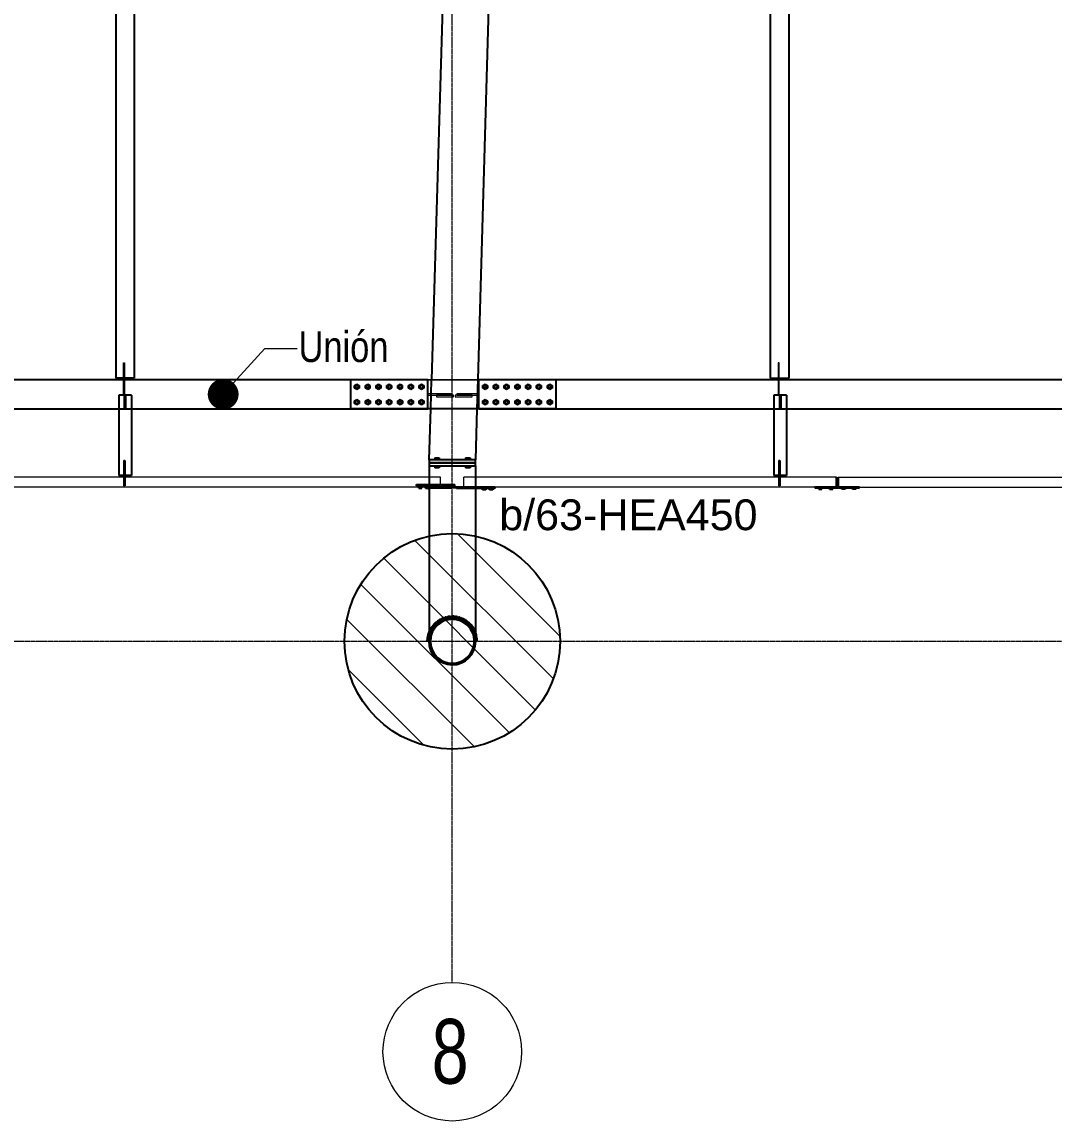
# Model space of a CAD drawing. Header units: millimetres. Extents: x -158 to 97215, y -53820 to 8373.
# Drawn here: x 21939 to 28641, y -53820 to -46683 of the extents above; entities that cross this region are included whole.
import ezdxf
from ezdxf.enums import TextEntityAlignment as Align

# ---------------------------------------------------------------- set-up
doc = ezdxf.new("R2010")
doc.units = ezdxf.units.MM
doc.header["$LTSCALE"] = 0.8
doc.linetypes.add('DXK_LINE_DOT2', pattern=[3.9198, 1.9599, -1.9599])
doc.linetypes.add('Grid Line', pattern=[3.33375, 1.905, -0.47625, 0.47625, -0.47625])
for name, color, linetype, lineweight in [('0-1', 7, 'Continuous', 5), ('E_COLUMNAS', 1, 'Continuous', 18), ('E_COLUMNAS-1', 1, 'Continuous', 25), ('E_EJES', 8, 'Continuous', 9), ('E_EJES-1', 8, 'Grid Line', 9), ('E_TEXTO', 3, 'Continuous', 9), ('P-PLATINA', 6, 'Continuous', 15)]:
    doc.layers.add(name, color=color, linetype=linetype, lineweight=lineweight)
doc.layers.add('VIGAS', color=8, linetype='Continuous')
doc.styles.add('CX', font='ARIALUNI.ttf', dxfattribs={"width": 0.8, "height": 300})
doc.styles.add('Swis721 LtCn BT', font='swisscl.ttf', dxfattribs={"height": 0.42})
doc.styles.add('VERDANA', font='arial.ttf')

# ---------------------------------------------------------------- blocks, each defined once
blk = doc.blocks.new('Grid - CNI_NOMBRE EJES-372759-_6_00m_N_E_-NIVEL-2 DOC')
at = {"layer": 'E_EJES'}
blk.add_circle((0, 0), 0.003, dxfattribs=at)

msp = doc.modelspace()

# ---------------------------------------------------------------- hatches: boundary and pattern name
at = {"layer": 'E_COLUMNAS'}
h = msp.add_hatch(dxfattribs=at)
h.set_pattern_fill('FP_1', color=256, scale=1000, style=0, pattern_type=2)
h.set_pattern_definition([(135, (90395.35, -191367.15), (-159.09903, -159.09903), [])])
h.paths.add_polyline_path([(24733.3, -51404.7), (24824.6, -51398.7), (24914.4, -51380.9), (25001.1, -51351.5), (25083.3, -51311), (25159.4, -51260.1), (25228.2, -51199.7), (25288.6, -51130.9), (25339.5, -51054.7), (25380, -50972.6), (25409.4, -50885.9), (25427.3, -50796.1), (25433.3, -50704.7), (25427.3, -50613.4), (25409.4, -50523.6), (25380, -50436.9), (25339.5, -50354.7), (25288.6, -50278.6), (25228.2, -50209.8), (25159.4, -50149.4), (25083.3, -50098.5), (25001.1, -50058), (24914.4, -50028.6), (24824.6, -50010.7), (24733.3, -50004.7), (24641.9, -50010.7), (24552.1, -50028.6), (24465.4, -50058), (24383.3, -50098.5), (24307.1, -50149.4), (24238.3, -50209.8), (24177.9, -50278.6), (24127, -50354.7), (24086.5, -50436.9), (24057.1, -50523.6), (24039.2, -50613.4), (24033.3, -50704.7), (24039.2, -50796.1), (24057.1, -50885.9), (24086.5, -50972.6), (24127, -51054.7), (24177.9, -51130.9), (24238.3, -51199.7), (24307.1, -51260.1), (24383.3, -51311), (24465.4, -51351.5), (24552.1, -51380.9), (24641.9, -51398.7)])

# ---------------------------------------------------------------- linework, layer by layer
at = {"color": 2, "linetype": 'Continuous'}
for points in [[(24583.7, -50734.5, 1), (24882.8, -50675, 1)], [(24593.5, -50676.9, 1), (24873, -50732.5, 1)]]:
    msp.add_lwpolyline(points, format="xyb", close=True, dxfattribs=at)
at = {"color": 1, "linetype": 'Continuous'}
for centre, radius, start, end in [((24113.8, -49052), 11.5, 18.07296, 198.07296), ((24113.8, -49052), 11.5, 198.07296, 18.07296), ((24113.8, -49052), 10, 90.07296, 270.07296), ((24113.8, -49052), 10, 270.07296, 90.07296), ((24183.8, -49051.9), 11.5, 18.07296, 198.07296), ((24183.8, -49051.9), 11.5, 198.07296, 18.07296), ((24183.8, -49051.9), 10, 90.07296, 270.07296), ((24183.8, -49051.9), 10, 270.07296, 90.07296), ((24253.8, -49051.8), 11.5, 18.07296, 198.07296), ((24253.8, -49051.8), 11.5, 198.07296, 18.07296), ((24253.8, -49051.8), 10, 90.07296, 270.07296), ((24253.8, -49051.8), 10, 270.07296, 90.07296), ((24323.8, -49051.7), 11.5, 18.07296, 198.07296), ((24323.8, -49051.7), 11.5, 198.07296, 18.07296), ((24323.8, -49051.7), 10, 90.07296, 270.07296), ((24323.8, -49051.7), 10, 270.07296, 90.07296), ((24393.8, -49051.6), 11.5, 18.07296, 198.07296), ((24393.8, -49051.6), 11.5, 198.07296, 18.07296), ((24393.8, -49051.6), 10, 90.07296, 270.07296), ((24393.8, -49051.6), 10, 270.07296, 90.07296), ((24463.8, -49051.5), 11.5, 18.07296, 198.07296), ((24463.8, -49051.5), 11.5, 198.07296, 18.07296), ((24463.8, -49051.5), 10, 90.07296, 270.07296), ((24463.8, -49051.5), 10, 270.07296, 90.07296), ((24533.8, -49051.4), 11.5, 18.07296, 198.07296), ((24533.8, -49051.4), 11.5, 198.07296, 18.07296), ((24533.8, -49051.4), 10, 90.07296, 270.07296), ((24533.8, -49051.4), 10, 270.07296, 90.07296), ((24945.9, -49052.4), 11.5, 18.07296, 198.07296), ((24945.9, -49052.4), 11.5, 198.07296, 18.07296), ((24945.9, -49052.4), 10, 90.07296, 270.07296), ((24945.9, -49052.4), 10, 270.07296, 90.07296), ((25015.9, -49052.3), 11.5, 18.07296, 198.07296), ((25015.9, -49052.3), 11.5, 198.07296, 18.07296), ((25015.9, -49052.3), 10, 90.07296, 270.07296), ((25015.9, -49052.3), 10, 270.07296, 90.07296), ((25085.9, -49052.2), 11.5, 18.07296, 198.07296), ((25085.9, -49052.2), 11.5, 198.07296, 18.07296), ((25085.9, -49052.2), 10, 90.07296, 270.07296), ((25085.9, -49052.2), 10, 270.07296, 90.07296), ((25155.9, -49052.2), 11.5, 18.07296, 198.07296), ((25155.9, -49052.2), 11.5, 198.07296, 18.07296), ((25155.9, -49052.2), 10, 90.07296, 270.07296), ((25155.9, -49052.2), 10, 270.07296, 90.07296), ((25225.9, -49052.1), 11.5, 18.07296, 198.07296), ((25225.9, -49052.1), 11.5, 198.07296, 18.07296), ((25225.9, -49052.1), 10, 90.07296, 270.07296), ((25225.9, -49052.1), 10, 270.07296, 90.07296), ((25295.9, -49052), 11.5, 18.07296, 198.07296), ((25295.9, -49052), 11.5, 198.07296, 18.07296), ((25295.9, -49052), 10, 90.07296, 270.07296), ((25295.9, -49052), 10, 270.07296, 90.07296), ((25365.9, -49051.9), 11.5, 18.07296, 198.07296), ((25365.9, -49051.9), 11.5, 198.07296, 18.07296), ((25365.9, -49051.9), 10, 90.07296, 270.07296), ((25365.9, -49051.9), 10, 270.07296, 90.07296), ((24113.9, -49152), 11.5, 18.07296, 198.07296), ((24113.9, -49152), 11.5, 198.07296, 18.07296), ((24113.9, -49152), 10, 90.07296, 270.07296), ((24113.9, -49152), 10, 270.07296, 90.07296), ((24183.9, -49151.9), 11.5, 18.07296, 198.07296), ((24183.9, -49151.9), 11.5, 198.07296, 18.07296), ((24183.9, -49151.9), 10, 90.07296, 270.07296), ((24183.9, -49151.9), 10, 270.07296, 90.07296), ((24253.9, -49151.8), 11.5, 18.07296, 198.07296), ((24253.9, -49151.8), 11.5, 198.07296, 18.07296), ((24253.9, -49151.8), 10, 90.07296, 270.07296), ((24253.9, -49151.8), 10, 270.07296, 90.07296), ((24323.9, -49151.7), 11.5, 18.07296, 198.07296), ((24323.9, -49151.7), 11.5, 198.07296, 18.07296), ((24323.9, -49151.7), 10, 90.07296, 270.07296), ((24323.9, -49151.7), 10, 270.07296, 90.07296), ((24393.9, -49151.6), 11.5, 18.07296, 198.07296), ((24393.9, -49151.6), 11.5, 198.07296, 18.07296), ((24393.9, -49151.6), 10, 90.07296, 270.07296), ((24393.9, -49151.6), 10, 270.07296, 90.07296), ((24463.9, -49151.5), 11.5, 18.07296, 198.07296), ((24463.9, -49151.5), 11.5, 198.07296, 18.07296), ((24463.9, -49151.5), 10, 90.07296, 270.07296), ((24463.9, -49151.5), 10, 270.07296, 90.07296), ((24533.9, -49151.4), 11.5, 18.07296, 198.07296), ((24533.9, -49151.4), 11.5, 198.07296, 18.07296), ((24533.9, -49151.4), 10, 90.07296, 270.07296), ((24533.9, -49151.4), 10, 270.07296, 90.07296), ((24946.1, -49152.4), 11.5, 18.07296, 198.07296), ((24946.1, -49152.4), 11.5, 198.07296, 18.07296), ((24946.1, -49152.4), 10, 90.07296, 270.07296), ((24946.1, -49152.4), 10, 270.07296, 90.07296), ((25016.1, -49152.3), 11.5, 18.07296, 198.07296), ((25016.1, -49152.3), 11.5, 198.07296, 18.07296), ((25016.1, -49152.3), 10, 90.07296, 270.07296), ((25016.1, -49152.3), 10, 270.07296, 90.07296), ((25086.1, -49152.2), 11.5, 18.07296, 198.07296), ((25086.1, -49152.2), 11.5, 198.07296, 18.07296), ((25086.1, -49152.2), 10, 90.07296, 270.07296), ((25086.1, -49152.2), 10, 270.07296, 90.07296), ((25156.1, -49152.2), 11.5, 18.07296, 198.07296), ((25156.1, -49152.2), 11.5, 198.07296, 18.07296), ((25156.1, -49152.2), 10, 90.07296, 270.07296), ((25156.1, -49152.2), 10, 270.07296, 90.07296), ((25226.1, -49152.1), 11.5, 18.07296, 198.07296), ((25226.1, -49152.1), 11.5, 198.07296, 18.07296), ((25226.1, -49152.1), 10, 90.07296, 270.07296), ((25226.1, -49152.1), 10, 270.07296, 90.07296), ((25296.1, -49152), 11.5, 18.07296, 198.07296), ((25296.1, -49152), 11.5, 198.07296, 18.07296), ((25296.1, -49152), 10, 90.07296, 270.07296), ((25296.1, -49152), 10, 270.07296, 90.07296), ((25366.1, -49151.9), 11.5, 18.07296, 198.07296), ((25366.1, -49151.9), 11.5, 198.07296, 18.07296), ((25366.1, -49151.9), 10, 90.07296, 270.07296), ((25366.1, -49151.9), 10, 270.07296, 90.07296), ((24733.3, -50704.7), 152.5, 11.25, 191.25), ((24733.3, -50704.7), 142.5, 348.75, 168.75), ((24733.3, -50704.7), 152.5, 191.25, 11.25), ((24733.3, -50704.7), 142.5, 168.75, 348.75)]:
    msp.add_arc(centre, radius, start, end, dxfattribs=at)
at = {"color": 1, "linetype": 'DXK_LINE_DOT2'}
msp.add_arc((24733.3, -50704.7), 162.5, 33.74893, 146.24893, dxfattribs=at)
at = {"layer": '0-1', "color": 8}
for p, q in [((24583.3, -49638.1), (20645.4, -49638.1)), ((24657.5, -49638.1), (24583.3, -49638.1)), ((24657.5, -49703.1), (24657.5, -49638.1)), ((24809, -49703.1), (24809, -49638.1)), ((24883.3, -49638.1), (24809, -49638.1)), ((27228.3, -49638.1), (24883.3, -49638.1)), ((27238.3, -49638.1), (39228.3, -49638.1)), ((24583.3, -49703.1), (20645.4, -49703.1)), ((27228.3, -49703.1), (24904.6, -49703.1)), ((27238.3, -49703.1), (39228.3, -49703.1))]:
    msp.add_line(p, q, dxfattribs=at)
at = {"layer": 'E_COLUMNAS-1'}
msp.add_circle((24733.3, -50704.7), 700, dxfattribs=at)
at = {"layer": 'E_EJES-1'}
for p, q in [((24733.3, -52920), (24733.3, -22429.9)), ((2836.9, -50704.7), (96315.4, -50704.7))]:
    msp.add_line(p, q, dxfattribs=at)
at = {"layer": 'E_TEXTO', "color": 4}
for p, q in [((23245.4, -49100.4), (23516, -48802.4)), ((23516, -48802.4), (23725.7, -48802.4))]:
    msp.add_line(p, q, dxfattribs=at)
at = {"layer": 'E_TEXTO', "color": 4, "const_width": 100}
msp.add_lwpolyline([(23195.4, -49100.4, 1), (23295.4, -49100.4, 1)], format="xyb", close=True, dxfattribs=at)
at = {"layer": 'P-PLATINA'}
for p, q in [((22599.2, -49076.7), (22605.2, -49076.7)), ((26849.2, -49076.7), (26855.2, -49076.7))]:
    msp.add_line(p, q, dxfattribs=at)
for points in [[(22599.2, -49096.7), (22599.2, -49006.4), (22599.2, -48996.4), (22599.2, -48896.4), (22605.2, -48896.4), (22605.2, -48996.4), (22605.2, -49006.4), (22605.2, -49096.7)], [(26855.2, -48996.4), (26855.2, -48896.4), (26849.2, -48896.4), (26849.2, -48996.4), (26849.2, -49006.4), (26849.2, -49096.7), (26855.2, -49096.7), (26855.2, -49006.4)], [(24630.5, -49116.1), (24740.1, -49116.1), (24740.1, -49106.1), (24630.5, -49106.1)], [(24862, -49106.1), (24752.4, -49106.1), (24752.4, -49116.1), (24862, -49116.1)]]:
    msp.add_lwpolyline(points, close=True, dxfattribs=at)
for points in [[(24573.9, -49106.1), (24730.6, -49106.1), (24730.6, -49096.7), (24573.9, -49096.7)], [(24906.1, -49096.7), (24762.1, -49096.7), (24762.1, -49106.1), (24906.1, -49106.1)]]:
    msp.add_lwpolyline(points, dxfattribs=at)
at = {"layer": 'VIGAS'}
for p, q in [((22548.3, -42562), (22548.3, -48996.4)), ((22668.3, -42562), (22668.3, -48996.4)), ((26798.3, -42834.6), (26798.3, -48996.4)), ((26918.3, -42834.6), (26918.3, -48996.4)), ((24771.3, -43058.8), (24599, -49005.2)), ((25071.4, -43058.8), (24899.1, -49004.9)), ((24074.1, -49006.4), (16956.3, -49006.4)), ((22668.3, -48996.4), (22548.3, -48996.4)), ((22599.2, -48996.4), (22605.2, -48996.4)), ((22599.2, -49006.4), (22605.2, -49006.4)), ((24073.9, -49195.7), (24074.1, -49005.7)), ((24073.9, -49195.7), (24074.1, -49005.7)), ((24074.1, -49005.7), (25406.1, -49004.4)), ((24074.1, -49005.7), (25406.1, -49004.4)), ((24573.9, -49006.4), (24074.1, -49006.4)), ((24573.9, -49195.7), (24573.9, -49006.4)), ((24593.5, -49195.7), (24599, -49005.2)), ((24899.1, -49004.9), (24893.6, -49195.7)), ((24906.1, -49195.7), (24906.1, -49006.4)), ((25406.1, -49006.4), (24906.1, -49006.4)), ((25406.1, -49004.4), (25406.3, -49195.7)), ((25406.1, -49004.4), (25406.3, -49195.7)), ((32510.2, -49006.4), (25406.1, -49006.4)), ((26798.3, -48996.4), (26918.3, -48996.4)), ((26849.2, -48996.4), (26855.2, -48996.4)), ((26849.2, -49006.4), (26855.2, -49006.4)), ((24098.8, -49043.3), (24113.8, -49034.7)), ((24098.8, -49060.7), (24098.8, -49043.3)), ((24113.8, -49069.3), (24098.8, -49060.7)), ((24113.8, -49034.7), (24128.8, -49043.3)), ((24128.8, -49060.6), (24113.8, -49069.3)), ((24128.8, -49043.3), (24128.8, -49060.6)), ((24168.8, -49043.2), (24183.8, -49034.6)), ((24168.8, -49060.6), (24168.8, -49043.2)), ((24183.8, -49069.2), (24168.8, -49060.6)), ((24183.8, -49034.6), (24198.8, -49043.2)), ((24198.8, -49060.5), (24183.8, -49069.2)), ((24198.8, -49043.2), (24198.8, -49060.5)), ((24238.8, -49043.2), (24253.8, -49034.5)), ((24238.8, -49060.5), (24238.8, -49043.2)), ((24253.8, -49069.1), (24238.8, -49060.5)), ((24253.8, -49034.5), (24268.8, -49043.1)), ((24268.8, -49060.4), (24253.8, -49069.1)), ((24268.8, -49043.1), (24268.8, -49060.4)), ((24308.8, -49043.1), (24323.8, -49034.4)), ((24308.8, -49060.4), (24308.8, -49043.1)), ((24323.8, -49069), (24308.8, -49060.4)), ((24323.8, -49034.4), (24338.8, -49043)), ((24338.8, -49060.4), (24323.8, -49069)), ((24338.8, -49043), (24338.8, -49060.4)), ((24378.8, -49043), (24393.8, -49034.3)), ((24378.8, -49060.3), (24378.8, -49043)), ((24393.8, -49068.9), (24378.8, -49060.3)), ((24393.8, -49034.3), (24408.8, -49042.9)), ((24408.8, -49060.3), (24393.8, -49068.9)), ((24408.8, -49042.9), (24408.8, -49060.3)), ((24448.8, -49042.9), (24463.8, -49034.2)), ((24448.8, -49060.2), (24448.8, -49042.9)), ((24463.8, -49068.9), (24448.8, -49060.2)), ((24463.8, -49034.2), (24478.8, -49042.9)), ((24478.8, -49060.2), (24463.8, -49068.9)), ((24478.8, -49042.9), (24478.8, -49060.2)), ((24518.8, -49042.8), (24533.8, -49034.1)), ((24518.8, -49060.1), (24518.8, -49042.8)), ((24533.8, -49068.8), (24518.8, -49060.1)), ((24533.8, -49034.1), (24548.8, -49042.8)), ((24548.8, -49060.1), (24533.8, -49068.8)), ((24548.8, -49042.8), (24548.8, -49060.1)), ((24930.9, -49043.8), (24945.9, -49035.1)), ((24931, -49061.1), (24930.9, -49043.8)), ((24946, -49069.7), (24931, -49061.1)), ((24945.9, -49035.1), (24960.9, -49043.7)), ((24961, -49061.1), (24946, -49069.7)), ((24960.9, -49043.7), (24961, -49061.1)), ((25000.9, -49043.7), (25015.9, -49035)), ((25001, -49061), (25000.9, -49043.7)), ((25016, -49069.6), (25001, -49061)), ((25015.9, -49035), (25030.9, -49043.6)), ((25031, -49061), (25016, -49069.6)), ((25030.9, -49043.6), (25031, -49061)), ((25070.9, -49043.6), (25085.9, -49034.9)), ((25071, -49060.9), (25070.9, -49043.6)), ((25086, -49069.6), (25071, -49060.9)), ((25085.9, -49034.9), (25100.9, -49043.6)), ((25101, -49060.9), (25086, -49069.6)), ((25100.9, -49043.6), (25101, -49060.9)), ((25140.9, -49043.5), (25155.9, -49034.8)), ((25141, -49060.8), (25140.9, -49043.5)), ((25156, -49069.5), (25141, -49060.8)), ((25155.9, -49034.8), (25170.9, -49043.5)), ((25171, -49060.8), (25156, -49069.5)), ((25170.9, -49043.5), (25171, -49060.8)), ((25210.9, -49043.4), (25225.9, -49034.7)), ((25211, -49060.7), (25210.9, -49043.4)), ((25226, -49069.4), (25211, -49060.7)), ((25225.9, -49034.7), (25240.9, -49043.4)), ((25241, -49060.7), (25226, -49069.4)), ((25240.9, -49043.4), (25241, -49060.7)), ((25280.9, -49043.3), (25295.9, -49034.7)), ((25281, -49060.7), (25280.9, -49043.3)), ((25296, -49069.3), (25281, -49060.7)), ((25295.9, -49034.7), (25310.9, -49043.3)), ((25311, -49060.6), (25296, -49069.3)), ((25310.9, -49043.3), (25311, -49060.6)), ((25350.9, -49043.2), (25365.9, -49034.6)), ((25351, -49060.6), (25350.9, -49043.2)), ((25366, -49069.2), (25351, -49060.6)), ((25365.9, -49034.6), (25380.9, -49043.2)), ((25381, -49060.5), (25366, -49069.2)), ((25380.9, -49043.2), (25381, -49060.5)), ((22649.5, -49106.1), (22567.5, -49106.1)), ((22567.5, -49106.1), (22567.5, -49196.4)), ((22605.5, -49196.1), (22605.5, -49106.1)), ((22605.5, -49106.1), (22611.5, -49106.1)), ((22605.5, -49196.1), (22605.5, -49106.1)), ((22605.5, -49106.1), (22611.5, -49106.1)), ((22605.5, -49126.1), (22611.5, -49126.1)), ((22611.5, -49106.1), (22611.5, -49196.1)), ((22611.5, -49106.1), (22611.5, -49196.1)), ((22649.5, -49106.1), (22649.5, -49196.4)), ((24098.9, -49143.3), (24113.9, -49134.7)), ((24099, -49160.7), (24098.9, -49143.3)), ((24114, -49169.3), (24099, -49160.7)), ((24113.9, -49134.7), (24128.9, -49143.3)), ((24129, -49160.6), (24114, -49169.3)), ((24128.9, -49143.3), (24129, -49160.6)), ((24168.9, -49143.2), (24183.9, -49134.6)), ((24169, -49160.6), (24168.9, -49143.2)), ((24184, -49169.2), (24169, -49160.6)), ((24183.9, -49134.6), (24198.9, -49143.2)), ((24199, -49160.5), (24184, -49169.2)), ((24198.9, -49143.2), (24199, -49160.5)), ((24238.9, -49143.2), (24253.9, -49134.5)), ((24239, -49160.5), (24238.9, -49143.2)), ((24254, -49169.1), (24239, -49160.5)), ((24253.9, -49134.5), (24268.9, -49143.1)), ((24269, -49160.4), (24254, -49169.1)), ((24268.9, -49143.1), (24269, -49160.4)), ((24308.9, -49143.1), (24323.9, -49134.4)), ((24309, -49160.4), (24308.9, -49143.1)), ((24324, -49169), (24309, -49160.4)), ((24323.9, -49134.4), (24338.9, -49143)), ((24339, -49160.4), (24324, -49169)), ((24338.9, -49143), (24339, -49160.4)), ((24378.9, -49143), (24393.9, -49134.3)), ((24379, -49160.3), (24378.9, -49143)), ((24394, -49168.9), (24379, -49160.3)), ((24393.9, -49134.3), (24408.9, -49142.9)), ((24409, -49160.3), (24394, -49168.9)), ((24408.9, -49142.9), (24409, -49160.3)), ((24448.9, -49142.9), (24463.9, -49134.2)), ((24449, -49160.2), (24448.9, -49142.9)), ((24464, -49168.9), (24449, -49160.2)), ((24463.9, -49134.2), (24478.9, -49142.9)), ((24479, -49160.2), (24464, -49168.9)), ((24478.9, -49142.9), (24479, -49160.2)), ((24518.9, -49142.8), (24533.9, -49134.1)), ((24519, -49160.1), (24518.9, -49142.8)), ((24534, -49168.8), (24519, -49160.1)), ((24533.9, -49134.1), (24548.9, -49142.8)), ((24549, -49160.1), (24534, -49168.8)), ((24548.9, -49142.8), (24549, -49160.1)), ((24931.1, -49143.8), (24946, -49135.1)), ((24931.1, -49161.1), (24931.1, -49143.8)), ((24946.1, -49169.7), (24931.1, -49161.1)), ((24946, -49135.1), (24961.1, -49143.7)), ((24961.1, -49161.1), (24946.1, -49169.7)), ((24961.1, -49143.7), (24961.1, -49161.1)), ((25001.1, -49143.7), (25016, -49135)), ((25001.1, -49161), (25001.1, -49143.7)), ((25016.1, -49169.6), (25001.1, -49161)), ((25016, -49135), (25031.1, -49143.6)), ((25031.1, -49161), (25016.1, -49169.6)), ((25031.1, -49143.6), (25031.1, -49161)), ((25071.1, -49143.6), (25086, -49134.9)), ((25071.1, -49160.9), (25071.1, -49143.6)), ((25086.1, -49169.6), (25071.1, -49160.9)), ((25086, -49134.9), (25101.1, -49143.6)), ((25101.1, -49160.9), (25086.1, -49169.6)), ((25101.1, -49143.6), (25101.1, -49160.9)), ((25141.1, -49143.5), (25156, -49134.8)), ((25141.1, -49160.8), (25141.1, -49143.5)), ((25156.1, -49169.5), (25141.1, -49160.8)), ((25156, -49134.8), (25171.1, -49143.5)), ((25171.1, -49160.8), (25156.1, -49169.5)), ((25171.1, -49143.5), (25171.1, -49160.8)), ((25211.1, -49143.4), (25226, -49134.7)), ((25211.1, -49160.7), (25211.1, -49143.4)), ((25226.1, -49169.4), (25211.1, -49160.7)), ((25226, -49134.7), (25241.1, -49143.4)), ((25241.1, -49160.7), (25226.1, -49169.4)), ((25241.1, -49143.4), (25241.1, -49160.7)), ((25281.1, -49143.3), (25296, -49134.7)), ((25281.1, -49160.7), (25281.1, -49143.3)), ((25296.1, -49169.3), (25281.1, -49160.7)), ((25296, -49134.7), (25311.1, -49143.3)), ((25311.1, -49160.6), (25296.1, -49169.3)), ((25311.1, -49143.3), (25311.1, -49160.6)), ((25351.1, -49143.2), (25366, -49134.6)), ((25351.1, -49160.6), (25351.1, -49143.2)), ((25366.1, -49169.2), (25351.1, -49160.6)), ((25366, -49134.6), (25381.1, -49143.2)), ((25381.1, -49160.5), (25366.1, -49169.2)), ((25381.1, -49143.2), (25381.1, -49160.5)), ((26904.3, -49106.1), (26822.3, -49106.1)), ((26822.3, -49106.1), (26822.3, -49196.4)), ((26860.3, -49196.1), (26860.3, -49106.1)), ((26860.3, -49106.1), (26866.3, -49106.1)), ((26860.3, -49196.1), (26860.3, -49106.1)), ((26860.3, -49106.1), (26866.3, -49106.1)), ((26860.3, -49126.1), (26866.3, -49126.1)), ((26866.3, -49106.1), (26866.3, -49196.1)), ((26866.3, -49106.1), (26866.3, -49196.1)), ((26904.3, -49106.1), (26904.3, -49196.4)), ((24573.9, -49196.4), (16956.3, -49196.4)), ((22567.5, -49196.4), (22567.5, -49628.1)), ((22611.5, -49196.1), (22605.5, -49196.1)), ((22611.5, -49196.1), (22605.5, -49196.1)), ((22649.5, -49196.4), (22649.5, -49628.1)), ((25406.3, -49195.7), (24073.9, -49195.7)), ((25406.3, -49195.7), (24073.9, -49195.7)), ((24573.9, -49196.4), (24573.9, -49195.7)), ((24583.9, -49526.9), (24593.5, -49195.7)), ((24893.6, -49195.7), (24884, -49526.9)), ((24906.1, -49196.4), (24906.1, -49195.7)), ((32510.2, -49196.4), (24906.1, -49196.4)), ((26822.3, -49196.4), (26822.3, -49628.1)), ((26866.3, -49196.1), (26860.3, -49196.1)), ((26866.3, -49196.1), (26860.3, -49196.1)), ((26904.3, -49196.4), (26904.3, -49628.1)), ((22600, -49530.6), (22600, -49628.1)), ((22600, -49530.6), (22606, -49530.6)), ((22606, -49530.6), (22606, -49628.1)), ((24583.9, -49526.9), (24583.9, -49526.9)), ((24883.9, -49526.9), (24583.9, -49526.9)), ((24883.9, -49526.9), (24583.9, -49526.9)), ((24583.9, -49526.9), (24583.9, -49545.9)), ((24618.9, -49513.7), (24648.9, -49513.7)), ((24618.9, -49513.7), (24618.9, -49526.9)), ((24633.9, -49526.9), (24633.9, -49513.7)), ((24648.9, -49513.7), (24648.9, -49526.9)), ((24818.9, -49513.7), (24848.9, -49513.7)), ((24818.9, -49513.7), (24818.9, -49526.9)), ((24833.9, -49526.9), (24833.9, -49513.7)), ((24848.9, -49513.7), (24848.9, -49526.9)), ((24884, -49526.9), (24883.9, -49526.9)), ((24883.9, -49545.9), (24883.9, -49526.9)), ((26854.8, -49530.6), (26854.8, -49628.1)), ((26854.8, -49530.6), (26860.8, -49530.6)), ((26860.8, -49530.6), (26860.8, -49628.1)), ((22600, -49545.6), (22606, -49545.6)), ((24583.3, -49564.9), (24583.4, -49564.9)), ((24583.3, -49564.9), (24583.3, -50021.2)), ((24883.4, -49545.9), (24583.4, -49545.9)), ((24583.4, -49545.9), (24583.4, -49564.9)), ((24583.4, -49564.9), (24883.4, -49564.9)), ((24583.4, -49564.9), (24883.3, -49564.9)), ((24583.9, -49545.9), (24883.9, -49545.9)), ((24618.9, -49564.9), (24618.9, -49578.1)), ((24648.9, -49578.1), (24618.9, -49578.1)), ((24633.9, -49578.1), (24633.9, -49564.9)), ((24648.9, -49564.9), (24648.9, -49578.1)), ((24818.9, -49564.9), (24818.9, -49578.1)), ((24848.9, -49578.1), (24818.9, -49578.1)), ((24833.9, -49578.1), (24833.9, -49564.9)), ((24848.9, -49564.9), (24848.9, -49578.1)), ((24883.3, -49564.9), (24883.3, -50021.2)), ((24883.4, -49564.9), (24883.4, -49545.9)), ((26854.8, -49545.6), (26860.8, -49545.6)), ((22649.5, -49628.1), (22567.5, -49628.1)), ((22600, -49625.6), (22606, -49625.6)), ((22600, -49628.1), (22600, -49638.1)), ((22600, -49638.1), (22600, -49695.6)), ((22600, -49638.1), (22606, -49638.1)), ((22606, -49628.1), (22606, -49638.1)), ((22606, -49638.1), (22606, -49695.6)), ((26904.3, -49628.1), (26822.3, -49628.1)), ((26854.8, -49625.6), (26860.8, -49625.6)), ((26854.8, -49628.1), (26854.8, -49638.1)), ((26854.8, -49638.1), (26854.8, -49695.6)), ((26854.8, -49638.1), (26860.8, -49638.1)), ((26860.8, -49628.1), (26860.8, -49638.1)), ((26860.8, -49638.1), (26860.8, -49695.6)), ((27228.3, -49703.1), (27228.3, -49638.1)), ((27238.3, -49638.1), (27238.3, -49703.1)), ((22600, -49685.6), (22606, -49685.6)), ((22600, -49695.6), (22606, -49695.6)), ((24499.8, -49695.6), (24499.8, -49685.6)), ((24499.8, -49685.6), (24749, -49685.6)), ((24499.8, -49695.6), (24749, -49695.6)), ((24515, -49711), (24515, -49703.1)), ((24515, -49711), (24535.8, -49711)), ((24520.2, -49711), (24520.2, -49703.1)), ((24530.6, -49711), (24530.6, -49703.1)), ((24535.8, -49711), (24535.8, -49703.1)), ((24560, -49711), (24560, -49703.1)), ((24560, -49711), (24580.8, -49711)), ((24562.5, -49707.1), (24562.5, -49703.1)), ((24562.5, -49703.1), (24727.5, -49703.1)), ((24583.3, -49707.1), (24562.5, -49707.1)), ((24565.2, -49711), (24565.2, -49707.1)), ((24575.6, -49711), (24575.6, -49707.1)), ((24577.1, -49715), (24577.1, -49707.1)), ((24582.3, -49715), (24577.1, -49715)), ((24580.8, -49711), (24580.8, -49707.1)), ((24582.3, -49715), (24582.3, -49707.1)), ((24583.3, -49715), (24582.3, -49715)), ((24657.5, -49703.1), (24583.3, -49703.1)), ((24583.3, -49707.1), (24727.5, -49707.1)), ((24584.8, -49695.6), (24584.8, -49685.6)), ((24604.8, -49695.6), (24604.8, -49685.6)), ((24647.5, -49707.1), (24647.5, -49703.1)), ((24667.5, -49707.1), (24667.5, -49703.1)), ((24702.5, -49707.1), (24702.5, -49703.1)), ((24724, -49695.6), (24724, -49685.6)), ((24727.5, -49707.1), (24727.5, -49703.1)), ((24904, -49703.1), (24739, -49703.1)), ((24739, -49703.1), (24739, -49707.1)), ((24904, -49707.1), (24739, -49707.1)), ((24749, -49695.6), (24749, -49685.6)), ((24760.3, -49713.1), (24760.3, -49703.1)), ((24883.3, -49703.1), (24760.3, -49703.1)), ((24883.3, -49713.1), (24760.3, -49713.1)), ((24764, -49707.1), (24764, -49703.1)), ((24785.3, -49713.1), (24785.3, -49703.1)), ((24799, -49707.1), (24799, -49703.1)), ((24904.6, -49703.1), (24809, -49703.1)), ((24819, -49707.1), (24819, -49703.1)), ((24904.6, -49703.1), (24883.3, -49703.1)), ((25009.6, -49713.1), (24883.3, -49713.1)), ((24883.3, -49715), (24884.2, -49715)), ((24884.2, -49715), (24884.2, -49713.1)), ((24884.2, -49715), (24889.4, -49715)), ((24889.4, -49715), (24889.4, -49713.1)), ((24904, -49703.1), (24904, -49707.1)), ((24904.6, -49713.1), (24904.6, -49703.1)), ((25009.6, -49703.1), (24904.6, -49703.1)), ((24924.6, -49713.1), (24924.6, -49703.1)), ((24930, -49721), (24930, -49713.1)), ((24950.8, -49721), (24930, -49721)), ((24935.2, -49721), (24935.2, -49713.1)), ((24945.6, -49721), (24945.6, -49713.1)), ((24950.8, -49713.1), (24950.8, -49721)), ((24975, -49721), (24975, -49713.1)), ((24995.8, -49721), (24975, -49721)), ((24980.2, -49721), (24980.2, -49713.1)), ((24990.6, -49721), (24990.6, -49713.1)), ((24995.8, -49713.1), (24995.8, -49721)), ((25009.6, -49703.1), (25009.6, -49713.1)), ((26854.8, -49685.6), (26860.8, -49685.6)), ((26854.8, -49695.6), (26860.8, -49695.6)), ((27088.3, -49703.1), (27088.3, -49709.1)), ((27228.3, -49703.1), (27088.3, -49703.1)), ((27088.3, -49709.1), (27378.3, -49709.1)), ((27112.9, -49717), (27112.9, -49709.1)), ((27112.9, -49717), (27133.6, -49717)), ((27118.1, -49717), (27118.1, -49709.1)), ((27128.5, -49717), (27128.5, -49709.1)), ((27133.6, -49717), (27133.6, -49709.1)), ((27182.9, -49717), (27182.9, -49709.1)), ((27182.9, -49717), (27203.6, -49717)), ((27188.1, -49717), (27188.1, -49709.1)), ((27198.5, -49717), (27198.5, -49709.1)), ((27203.6, -49717), (27203.6, -49709.1)), ((27238.3, -49703.1), (27228.3, -49703.1)), ((27378.3, -49703.1), (27238.3, -49703.1)), ((27262.9, -49717), (27262.9, -49709.1)), ((27283.6, -49717), (27262.9, -49717)), ((27268.1, -49717), (27268.1, -49709.1)), ((27278.5, -49717), (27278.5, -49709.1)), ((27283.6, -49709.1), (27283.6, -49717)), ((27332.9, -49717), (27332.9, -49709.1)), ((27353.6, -49717), (27332.9, -49717)), ((27338.1, -49717), (27338.1, -49709.1)), ((27348.5, -49717), (27348.5, -49709.1)), ((27353.6, -49709.1), (27353.6, -49717)), ((27378.3, -49709.1), (27378.3, -49703.1)), ((24583.3, -50021.2), (24583.3, -50642.5)), ((24883.3, -50021.2), (24883.3, -50642.6)), ((24602.2, -50609.5), (24611.2, -50598.5)), ((24611.2, -50598.5), (24614, -50595.4)), ((24614, -50595.4), (24624.9, -50584.6)), ((24618.9, -50604.8), (24621, -50602.5)), ((24621, -50602.5), (24631.9, -50591.7)), ((24624.9, -50584.6), (24627.6, -50582.1)), ((24627.6, -50582.1), (24638.7, -50573.1)), ((24631.9, -50591.7), (24634, -50589.9)), ((24634, -50589.9), (24645, -50580.8)), ((24638.7, -50573.1), (24644.5, -50569.1)), ((24644.5, -50569.1), (24657.2, -50562)), ((24645, -50580.8), (24649.4, -50577.9)), ((24649.4, -50577.9), (24662.1, -50570.7)), ((24657.2, -50562), (24659.7, -50560.7)), ((24659.7, -50560.7), (24673.3, -50554.3)), ((24662.1, -50570.7), (24664, -50569.7)), ((24664, -50569.7), (24677.6, -50563.4)), ((24673.3, -50554.3), (24678.7, -50552.2)), ((24677.6, -50563.4), (24681.6, -50561.8)), ((24678.7, -50552.2), (24692.4, -50548.1)), ((24681.6, -50561.8), (24695.3, -50557.7)), ((24692.4, -50548.1), (24697.2, -50547)), ((24695.3, -50557.7), (24698.9, -50556.8)), ((24697.2, -50547), (24712.3, -50544.4)), ((24698.9, -50556.8), (24714, -50554.2)), ((24712.3, -50544.4), (24715.1, -50544)), ((24714, -50554.2), (24716.1, -50553.9)), ((24715.1, -50544), (24729.3, -50542.6)), ((24716.1, -50553.9), (24730.3, -50552.5)), ((24729.3, -50542.6), (24737.2, -50542.6)), ((24730.3, -50552.5), (24736.2, -50552.5)), ((24736.2, -50552.5), (24750.4, -50553.9)), ((24737.2, -50542.6), (24751.4, -50544)), ((24750.4, -50553.9), (24752.5, -50554.2)), ((24751.4, -50544), (24754.2, -50544.4)), ((24752.5, -50554.2), (24767.6, -50556.8)), ((24754.2, -50544.4), (24769.3, -50547)), ((24767.6, -50556.8), (24771.3, -50557.7)), ((24769.3, -50547), (24774.2, -50548.1)), ((24771.3, -50557.7), (24784.9, -50561.8)), ((24774.2, -50548.1), (24787.8, -50552.2)), ((24784.9, -50561.8), (24788.9, -50563.4)), ((24787.8, -50552.2), (24793.2, -50554.3)), ((24788.9, -50563.4), (24802.5, -50569.7)), ((24793.2, -50554.3), (24806.8, -50560.7)), ((24802.5, -50569.7), (24804.5, -50570.7)), ((24804.5, -50570.7), (24817.2, -50577.9)), ((24806.8, -50560.7), (24809.3, -50562)), ((24809.3, -50562), (24822, -50569.1)), ((24817.2, -50577.9), (24821.5, -50580.8)), ((24821.5, -50580.8), (24832.5, -50589.9)), ((24822, -50569.1), (24827.9, -50573.1)), ((24827.9, -50573.1), (24838.9, -50582.1)), ((24832.5, -50589.9), (24834.6, -50591.7)), ((24834.6, -50591.7), (24845.5, -50602.5)), ((24838.9, -50582.1), (24841.6, -50584.6)), ((24841.6, -50584.6), (24852.5, -50595.4)), ((24847.6, -50604.8), (24845.5, -50602.5)), ((24855.3, -50598.5), (24852.5, -50595.4)), ((24864.3, -50609.5), (24855.3, -50598.5)), ((24573, -50682.5), (24575.8, -50667.4)), ((24575.8, -50667.4), (24576.9, -50663)), ((24576.9, -50663), (24581, -50649.4)), ((24581, -50649.4), (24583.3, -50643.6)), ((24582.9, -50684.3), (24585.6, -50669.2)), ((24592, -50626.1), (24583.3, -50642.5)), ((24583.3, -50643.6), (24589.7, -50630.2)), ((24585.6, -50669.2), (24586.4, -50665.9)), ((24586.4, -50665.9), (24590.6, -50652.3)), ((24589.7, -50630.2), (24591.1, -50627.6)), ((24590.6, -50652.3), (24592.3, -50647.9)), ((24591.1, -50627.6), (24598.4, -50614.9)), ((24598.1, -50614.5), (24592, -50626.1)), ((24592.3, -50647.9), (24598.7, -50634.5)), ((24598.4, -50614.9), (24602.2, -50609.5)), ((24598.7, -50634.5), (24599.7, -50632.6)), ((24599.7, -50632.6), (24607.1, -50619.9)), ((24607.1, -50619.9), (24609.9, -50615.8)), ((24609.9, -50615.8), (24618.9, -50604.8)), ((24856.6, -50615.8), (24847.6, -50604.8)), ((24859.4, -50619.9), (24856.6, -50615.8)), ((24866.8, -50632.6), (24859.4, -50619.9)), ((24868.1, -50614.9), (24864.3, -50609.5)), ((24867.8, -50634.6), (24866.8, -50632.6)), ((24874.2, -50647.9), (24867.8, -50634.6)), ((24875.4, -50627.6), (24868.1, -50614.9)), ((24874.5, -50626.1), (24868.4, -50614.5)), ((24875.9, -50652.3), (24874.2, -50647.9)), ((24883.3, -50642.6), (24874.5, -50626.1)), ((24876.8, -50630.2), (24875.4, -50627.6)), ((24880.1, -50665.9), (24875.9, -50652.3)), ((24883.2, -50643.6), (24876.8, -50630.2)), ((24880.9, -50669.2), (24880.1, -50665.9)), ((24883.6, -50684.3), (24880.9, -50669.2)), ((24885.5, -50649.4), (24883.2, -50643.6)), ((24889.6, -50663), (24885.5, -50649.4)), ((24890.7, -50667.4), (24889.6, -50663)), ((24893.5, -50682.5), (24890.7, -50667.4)), ((24570.9, -50702.7), (24572.6, -50685.8)), ((24580.9, -50703.7), (24570.9, -50702.7)), ((24572.6, -50685.8), (24573, -50682.5)), ((24582.5, -50686.7), (24580.9, -50703.7)), ((24582.5, -50686.7), (24582.9, -50684.3)), ((24884, -50686.7), (24883.6, -50684.3)), ((24885.7, -50703.7), (24884, -50686.7)), ((24885.7, -50703.7), (24895.6, -50702.7)), ((24893.9, -50685.8), (24893.5, -50682.5)), ((24895.6, -50702.7), (24893.9, -50685.8))]:
    msp.add_line(p, q, dxfattribs=at)

# ---------------------------------------------------------------- block references
at = {"layer": 'E_EJES', "xscale": 149999.9999999999, "yscale": 149999.9999999999, "zscale": 149999.9999999999}
msp.add_blockref('Grid - CNI_NOMBRE EJES-372759-_6_00m_N_E_-NIVEL-2 DOC', (24733.3, -53370), dxfattribs=at)

# ---------------------------------------------------------------- texts
at = {"layer": 'E_EJES', "insert": (24599.6, -53157.4), "char_height": 420, "width": 312.658, "attachment_point": 1, "style": 'Swis721 LtCn BT'}
msp.add_mtext('8', dxfattribs=at)
at = {"layer": 'E_TEXTO', "color": 4, "style": 'CX', "width": 0.8}
msp.add_text('Unión', height=200, dxfattribs=at).set_placement((23734.8, -48891.2))
at = {"layer": 'E_TEXTO', "style": 'VERDANA'}
msp.add_text('b/63-HEA450', height=200, dxfattribs=at).set_placement((25876.9, -49983.1), align=Align.CENTER)

doc.saveas('drawing.dxf')
